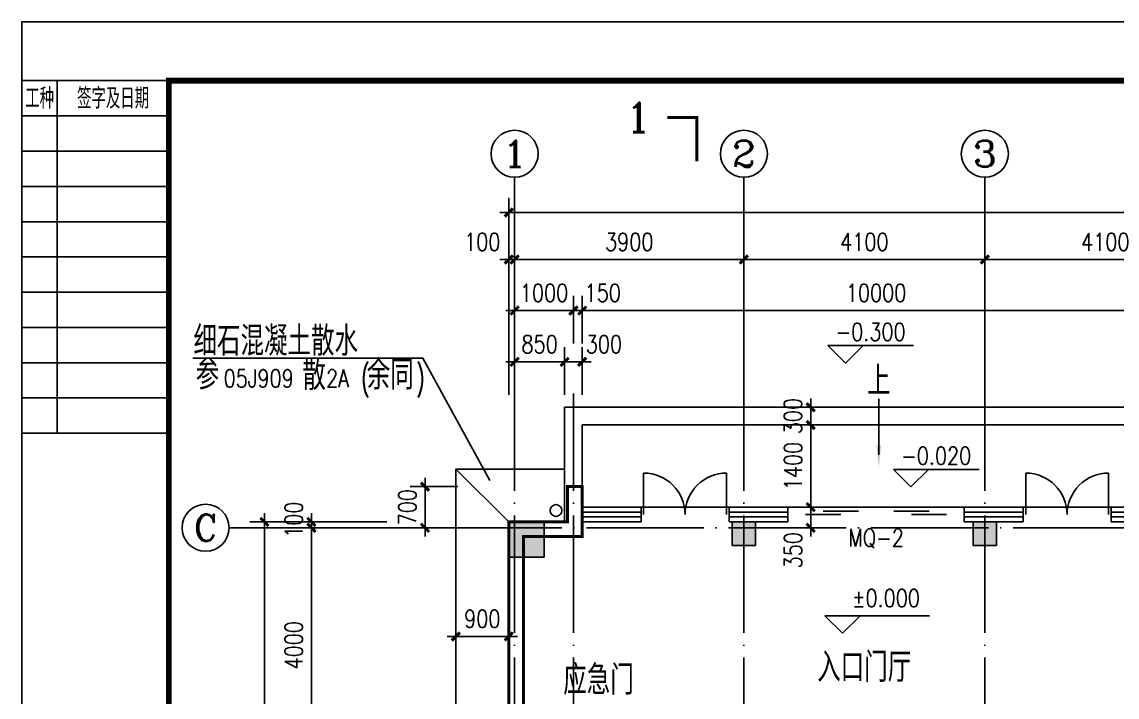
# Model space of a CAD drawing. Extents: x 535358 to 858566, y -185481 to -98609.
# Drawn here: x 711784 to 730418, y -131748 to -120258 of the extents above; entities that cross this region are included whole.
import ezdxf
from ezdxf.enums import TextEntityAlignment as Align

# ---------------------------------------------------------------- set-up
doc = ezdxf.new("R2010")
doc.units = 0
doc.header["$LTSCALE"] = 1000
doc.header["$MEASUREMENT"] = 0
doc.linetypes.add('DOTE', pattern=[2.42, 2, -0.2, 0.02, -0.2])
doc.layers.get('0').update_dxf_attribs({"linetype": 'CONTINUOUS'})
doc.layers.get('DEFPOINTS').update_dxf_attribs({"linetype": 'CONTINUOUS'})
for name, color, linetype in [('APRO', 2, 'CONTINUOUS'), ('AXIS', 3, 'CONTINUOUS'), ('AXIS_TEXT', 3, 'CONTINUOUS'), ('COLUMN', 7, 'CONTINUOUS'), ('DOTE', 1, 'DOTE'), ('LEVL', 3, 'CONTINUOUS'), ('PUB_DIM', 3, 'CONTINUOUS'), ('PUB_SYMB', 3, 'CONTINUOUS'), ('PUB_SYMB_TEXT', 7, 'CONTINUOUS'), ('PUB_TEXT', 7, 'CONTINUOUS'), ('PUB_TITLE', 4, 'CONTINUOUS'), ('PUB_WALL', 255, 'CONTINUOUS'), ('ROOF', 4, 'CONTINUOUS'), ('SOLID_HATCH', 251, 'CONTINUOUS'), ('STAIR', 2, 'CONTINUOUS'), ('WALL', 151, 'CONTINUOUS'), ('WINDOW', 2, 'CONTINUOUS'), ('WINDOW_GROUND', 2, 'CONTINUOUS'), ('WINDOW_TEXT', 7, 'CONTINUOUS')]:
    doc.layers.add(name, color=color, linetype=linetype)
doc.styles.add('_HZTXT', font='txt.shx', dxfattribs={"width": 0.8, "bigfont": 'HZTXT.shx'})
doc.styles.add('_SIMPLEX', font='SIMPLEX.shx', dxfattribs={"width": 0.8})
doc.styles.add('_txt', font='txt.shx', dxfattribs={"width": 0.6})
doc.styles.add('COMP', font='COMPLEX.shx', dxfattribs={"bigfont": 'hztxt'})
doc.styles.add('COMPLEX', font='COMPLEX.shx')
doc.styles.add('dim_font', font='SIMPLEX.shx', dxfattribs={"width": 0.8})
doc.styles.add('SIMPLEX', font='SIMPLEX.SHX')
doc.dimstyles.new('DIMN', dxfattribs={"dimtxt": 300, "dimasz": 100, "dimexe": 250, "dimexo": 300, "dimgap": 0, "dimtad": 0, "dimdec": 0, "dimzin": 0, "dimdsep": 46, "dimtxsty": 'dim_font', "dimblk": 'ARCHTICK', "dimcen": 0.09, "dimdle": 150, "dimclrt": 7, "dimazin": 0, "dimtfac": 1, "dimtdec": 0, "dimtix": 1, "dimtmove": 2, "dimatfit": 3, "dimldrblk": 'ARCHTICK', "dimfxl": 1, "dimtvp": 1, "dimtolj": 1, "dimtzin": 0, "dimarcsym": 0})

# ---------------------------------------------------------------- blocks, each defined once
blk = doc.blocks.new('_wblk')
for p, q in [((-0.5, 0.5), (0.5, 0.5)), ((0.5, 0.167), (-0.5, 0.167)), ((0.5, -0.167), (-0.5, -0.167)), ((-0.5, -0.5), (0.5, -0.5))]:
    blk.add_line(p, q)
at = {"layer": 'WINDOW_TEXT', "style": 'SIMPLEX', "flags": 9}
blk.add_attdef('A', text='', height=1, dxfattribs=at).set_placement((0, 1.5), align=Align.MIDDLE)
blk = doc.blocks.new('_dblk1')
for p, q in [((-0.47, 0), (-0.47, -0.47)), ((0.47, 0), (0.47, -0.47))]:
    blk.add_line(p, q)
for centre, start, end in [((-0.47, 0), 270, 0), ((0.47, 0), 180, 270)]:
    blk.add_arc(centre, 0.47, start, end)
at = {"layer": 'WINDOW_TEXT', "style": 'SIMPLEX', "flags": 9}
blk.add_attdef('A', text='', height=1, dxfattribs=at).set_placement((0, 1.5), align=Align.MIDDLE)
blk = doc.blocks.new('UC1E3PXU')
for p, q in [((-0.375, 0.1111), (-0.125, 0.1111)), ((0.125, 0.1111), (0.375, 0.1111)), ((-0.25, -0.1111), (-0.5, -0.1111)), ((0.5, -0.1111), (0.25, -0.1111))]:
    blk.add_line(p, q)
blk = doc.blocks.new('_FZH')
for p, q in [((-0.5, 0.5), (-0.5, -0.5)), ((0.5, 0.5), (-0.5, 0.5)), ((0.5, -0.5), (0.5, 0.5)), ((-0.5, -0.5), (0.5, -0.5))]:
    blk.add_line(p, q)
at = {"layer": 'SOLID_HATCH'}
blk.add_solid([(0.5, 0.5), (0.5, -0.5), (-0.5, 0.5), (-0.5, -0.5)], dxfattribs=at)
blk = doc.blocks.new('_archtick')
at = {"const_width": 0.5}
blk.add_lwpolyline([(-0.7, -0.7), (0.7, 0.7)], dxfattribs=at)
blk = doc.blocks.new('*D254')
at = {"layer": 'DEFPOINTS', "color": 0, "transparency": 16777216}
for p in [(720068, -130716), (719168, -131578), (720068, -131578)]:
    blk.add_point(p, dxfattribs=at)
at = {"layer": 'PUB_DIM', "color": 0, "lineweight": -2, "transparency": 16777216}
for p, q in [((719168, -131278), (719168, -130466)), ((720068, -131278), (720068, -130466)), ((719018, -130716), (720218, -130716))]:
    blk.add_line(p, q, dxfattribs=at)
at = {"layer": 'PUB_DIM', "color": 0, "lineweight": -2, "transparency": 16777216, "xscale": 100, "yscale": 100, "zscale": 100, "rotation": 180}
blk.add_blockref('_archtick', (719168, -130716), dxfattribs=at)
at = {"layer": 'PUB_DIM', "color": 0, "lineweight": -2, "transparency": 16777216, "xscale": 100, "yscale": 100, "zscale": 100}
blk.add_blockref('_archtick', (720068, -130716), dxfattribs=at)
at = {"layer": 'PUB_DIM', "color": 7, "transparency": 16777216, "insert": (719618, -130416), "char_height": 300, "attachment_point": 5, "style": 'dim_font'}
blk.add_mtext('\\A1;900', dxfattribs=at)
blk = doc.blocks.new('*D255')
at = {"layer": 'AXIS', "color": 0, "lineweight": -2, "transparency": 16777216}
for p, q in [((716710, -128617), (716710, -129017)), ((717993, -128767), (716460, -128767)), ((719010, -128867), (716460, -128867))]:
    blk.add_line(p, q, dxfattribs=at)
at = {"layer": 'DEFPOINTS', "color": 0, "transparency": 16777216}
for p in [(716710, -128867), (718293, -128767), (719310, -128867)]:
    blk.add_point(p, dxfattribs=at)
at = {"layer": 'AXIS', "color": 0, "lineweight": -2, "transparency": 16777216, "xscale": 100, "yscale": 100, "zscale": 100}
for p, rotation in [((716710, -128767), 90), ((716710, -128867), 270)]:
    blk.add_blockref('_archtick', p, dxfattribs=dict(at, rotation=rotation))
at = {"layer": 'AXIS', "color": 7, "transparency": 16777216, "insert": (716410, -128730), "char_height": 300, "attachment_point": 5, "rotation": 90, "style": 'dim_font'}
blk.add_mtext('\\A1;100', dxfattribs=at)
blk = doc.blocks.new('*D256')
at = {"layer": 'AXIS', "color": 0, "lineweight": -2, "transparency": 16777216}
for p, q in [((716710, -128717), (716710, -133017)), ((719010, -128867), (716460, -128867)), ((719010, -132867), (716460, -132867))]:
    blk.add_line(p, q, dxfattribs=at)
at = {"layer": 'DEFPOINTS', "color": 0, "transparency": 16777216}
for p in [(719310, -128867), (716710, -132867), (719310, -132867)]:
    blk.add_point(p, dxfattribs=at)
at = {"layer": 'AXIS', "color": 0, "lineweight": -2, "transparency": 16777216, "xscale": 100, "yscale": 100, "zscale": 100}
for p, rotation in [((716710, -128867), 90), ((716710, -132867), 270)]:
    blk.add_blockref('_archtick', p, dxfattribs=dict(at, rotation=rotation))
at = {"layer": 'AXIS', "color": 7, "transparency": 16777216, "insert": (716410, -130867), "char_height": 300, "attachment_point": 5, "rotation": 90, "style": 'dim_font'}
blk.add_mtext('\\A1;4000', dxfattribs=at)
blk = doc.blocks.new('*D259')
at = {"layer": 'AXIS', "color": 0, "lineweight": -2, "transparency": 16777216}
for p, q in [((715910, -128617), (715910, -137117)), ((717993, -128767), (715660, -128767)), ((717993, -136967), (715660, -136967))]:
    blk.add_line(p, q, dxfattribs=at)
at = {"layer": 'DEFPOINTS', "color": 0, "transparency": 16777216}
for p in [(718293, -128767), (715910, -136967), (718293, -136967)]:
    blk.add_point(p, dxfattribs=at)
at = {"layer": 'AXIS', "color": 0, "lineweight": -2, "transparency": 16777216, "xscale": 100, "yscale": 100, "zscale": 100}
for p, rotation in [((715910, -128767), 90), ((715910, -136967), 270)]:
    blk.add_blockref('_archtick', p, dxfattribs=dict(at, rotation=rotation))
at = {"layer": 'AXIS', "color": 7, "transparency": 16777216, "insert": (715610, -132867), "char_height": 300, "attachment_point": 5, "rotation": 90, "style": 'dim_font'}
blk.add_mtext('\\A1;8200', dxfattribs=at)
blk = doc.blocks.new('_axiso')
blk.add_circle((0, 0), 0.5)
at = {"layer": 'AXIS_TEXT', "style": 'COMPLEX', "width": 1.041667}
blk.add_attdef('A', text='', height=0.56, dxfattribs=at).set_placement((-0.25, -0.28), (0.25, -0.28), align=Align.FIT)
blk = doc.blocks.new('*D170')
at = {"layer": 'AXIS', "color": 0, "lineweight": -2, "transparency": 16777216}
for p, q in [((728168, -126602), (728168, -124052)), ((732268, -126602), (732268, -124052)), ((732418, -124302), (728018, -124302))]:
    blk.add_line(p, q, dxfattribs=at)
at = {"layer": 'DEFPOINTS', "color": 0, "transparency": 16777216}
for p in [(728168, -124302), (728168, -126902), (732268, -126902)]:
    blk.add_point(p, dxfattribs=at)
at = {"layer": 'AXIS', "color": 0, "lineweight": -2, "transparency": 16777216, "xscale": 100, "yscale": 100, "zscale": 100, "rotation": 180}
blk.add_blockref('_archtick', (728168, -124302), dxfattribs=at)
at = {"layer": 'AXIS', "color": 0, "lineweight": -2, "transparency": 16777216, "xscale": 100, "yscale": 100, "zscale": 100}
blk.add_blockref('_archtick', (732268, -124302), dxfattribs=at)
at = {"layer": 'AXIS', "color": 7, "transparency": 16777216, "insert": (730218, -124002), "char_height": 300, "attachment_point": 5, "style": 'dim_font'}
blk.add_mtext('\\A1;4100', dxfattribs=at)
blk = doc.blocks.new('*D171')
at = {"layer": 'AXIS', "color": 0, "lineweight": -2, "transparency": 16777216}
for p, q in [((724068, -126602), (724068, -124052)), ((728168, -126602), (728168, -124052)), ((728318, -124302), (723918, -124302))]:
    blk.add_line(p, q, dxfattribs=at)
at = {"layer": 'DEFPOINTS', "color": 0, "transparency": 16777216}
for p in [(724068, -124302), (724068, -126902), (728168, -126902)]:
    blk.add_point(p, dxfattribs=at)
at = {"layer": 'AXIS', "color": 0, "lineweight": -2, "transparency": 16777216, "xscale": 100, "yscale": 100, "zscale": 100, "rotation": 180}
blk.add_blockref('_archtick', (724068, -124302), dxfattribs=at)
at = {"layer": 'AXIS', "color": 0, "lineweight": -2, "transparency": 16777216, "xscale": 100, "yscale": 100, "zscale": 100}
blk.add_blockref('_archtick', (728168, -124302), dxfattribs=at)
at = {"layer": 'AXIS', "color": 7, "transparency": 16777216, "insert": (726118, -124002), "char_height": 300, "attachment_point": 5, "style": 'dim_font'}
blk.add_mtext('\\A1;4100', dxfattribs=at)
blk = doc.blocks.new('*D172')
at = {"layer": 'AXIS', "color": 0, "lineweight": -2, "transparency": 16777216}
for p, q in [((720168, -126602), (720168, -124052)), ((724068, -126602), (724068, -124052)), ((724218, -124302), (720018, -124302))]:
    blk.add_line(p, q, dxfattribs=at)
at = {"layer": 'DEFPOINTS', "color": 0, "transparency": 16777216}
for p in [(720168, -124302), (720168, -126902), (724068, -126902)]:
    blk.add_point(p, dxfattribs=at)
at = {"layer": 'AXIS', "color": 0, "lineweight": -2, "transparency": 16777216, "xscale": 100, "yscale": 100, "zscale": 100, "rotation": 180}
blk.add_blockref('_archtick', (720168, -124302), dxfattribs=at)
at = {"layer": 'AXIS', "color": 0, "lineweight": -2, "transparency": 16777216, "xscale": 100, "yscale": 100, "zscale": 100}
blk.add_blockref('_archtick', (724068, -124302), dxfattribs=at)
at = {"layer": 'AXIS', "color": 7, "transparency": 16777216, "insert": (722118, -124002), "char_height": 300, "attachment_point": 5, "style": 'dim_font'}
blk.add_mtext('\\A1;3900', dxfattribs=at)
blk = doc.blocks.new('*D173')
at = {"layer": 'AXIS', "color": 0, "lineweight": -2, "transparency": 16777216}
for p, q in [((720068, -126602), (720068, -123252)), ((747368, -126602), (747368, -123252)), ((747518, -123502), (719918, -123502))]:
    blk.add_line(p, q, dxfattribs=at)
at = {"layer": 'DEFPOINTS', "color": 0, "transparency": 16777216}
for p in [(720068, -123502), (720068, -126902), (747368, -126902)]:
    blk.add_point(p, dxfattribs=at)
at = {"layer": 'AXIS', "color": 0, "lineweight": -2, "transparency": 16777216, "xscale": 100, "yscale": 100, "zscale": 100, "rotation": 180}
blk.add_blockref('_archtick', (720068, -123502), dxfattribs=at)
at = {"layer": 'AXIS', "color": 0, "lineweight": -2, "transparency": 16777216, "xscale": 100, "yscale": 100, "zscale": 100}
blk.add_blockref('_archtick', (747368, -123502), dxfattribs=at)
at = {"layer": 'AXIS', "color": 7, "transparency": 16777216, "insert": (733718, -123202), "char_height": 300, "attachment_point": 5, "style": 'dim_font'}
blk.add_mtext('\\A1;27300', dxfattribs=at)
blk = doc.blocks.new('_section')
at = {"const_width": 0.1}
blk.add_lwpolyline([(1, 0), (0, 0), (0, 1.5)], dxfattribs=at)
at = {"layer": 'PUB_SYMB_TEXT', "style": 'COMP'}
blk.add_attdef('A', text='', height=1, dxfattribs=at).set_placement((2, 0), align=Align.MIDDLE)
blk = doc.blocks.new('_ARROW')
blk.add_solid([(0, 0), (-1, 0.1), (-1, -0.1)])
blk = doc.blocks.new('*D221')
at = {"layer": 'DEFPOINTS', "color": 0, "transparency": 16777216}
for p in [(720168, -124302), (720068, -125164), (720168, -125164)]:
    blk.add_point(p, dxfattribs=at)
at = {"layer": 'PUB_DIM', "color": 0, "lineweight": -2, "transparency": 16777216}
for p, q in [((720068, -124864), (720068, -124052)), ((720168, -124864), (720168, -124052)), ((719918, -124302), (720318, -124302))]:
    blk.add_line(p, q, dxfattribs=at)
at = {"layer": 'PUB_DIM', "color": 0, "lineweight": -2, "transparency": 16777216, "xscale": 100, "yscale": 100, "zscale": 100, "rotation": 180}
blk.add_blockref('_archtick', (720068, -124302), dxfattribs=at)
at = {"layer": 'PUB_DIM', "color": 0, "lineweight": -2, "transparency": 16777216, "xscale": 100, "yscale": 100, "zscale": 100}
blk.add_blockref('_archtick', (720168, -124302), dxfattribs=at)
at = {"layer": 'PUB_DIM', "color": 7, "transparency": 16777216, "insert": (719617, -124002), "char_height": 300, "attachment_point": 5, "style": 'dim_font'}
blk.add_mtext('\\A1;100', dxfattribs=at)
blk = doc.blocks.new('*D222')
at = {"layer": 'DEFPOINTS', "color": 0, "transparency": 16777216}
for p in [(726066, -127117), (725205, -128517), (726066, -128517)]:
    blk.add_point(p, dxfattribs=at)
at = {"layer": 'PUB_DIM', "color": 0, "lineweight": -2, "transparency": 16777216}
for p, q in [((725205, -126967), (725205, -128667)), ((725766, -127117), (724955, -127117)), ((725766, -128517), (724955, -128517))]:
    blk.add_line(p, q, dxfattribs=at)
at = {"layer": 'PUB_DIM', "color": 0, "lineweight": -2, "transparency": 16777216, "xscale": 100, "yscale": 100, "zscale": 100}
for p, rotation in [((725205, -127117), 90), ((725205, -128517), 270)]:
    blk.add_blockref('_archtick', p, dxfattribs=dict(at, rotation=rotation))
at = {"layer": 'PUB_DIM', "color": 7, "transparency": 16777216, "insert": (724905, -127817), "char_height": 300, "attachment_point": 5, "rotation": 90, "style": 'dim_font'}
blk.add_mtext('\\A1;1400', dxfattribs=at)
blk = doc.blocks.new('*D223')
at = {"layer": 'DEFPOINTS', "color": 0, "transparency": 16777216}
for p in [(726066, -126817), (725205, -127117), (726066, -127117)]:
    blk.add_point(p, dxfattribs=at)
at = {"layer": 'PUB_DIM', "color": 0, "lineweight": -2, "transparency": 16777216}
for p, q in [((725205, -126667), (725205, -127267)), ((725766, -126817), (724955, -126817)), ((725766, -127117), (724955, -127117))]:
    blk.add_line(p, q, dxfattribs=at)
at = {"layer": 'PUB_DIM', "color": 0, "lineweight": -2, "transparency": 16777216, "xscale": 100, "yscale": 100, "zscale": 100}
for p, rotation in [((725205, -126817), 90), ((725205, -127117), 270)]:
    blk.add_blockref('_archtick', p, dxfattribs=dict(at, rotation=rotation))
at = {"layer": 'PUB_DIM', "color": 7, "transparency": 16777216, "insert": (724903, -126967), "char_height": 300, "attachment_point": 5, "rotation": 90, "style": 'dim_font'}
blk.add_mtext('\\A1;300', dxfattribs=at)
blk = doc.blocks.new('*D225')
at = {"layer": 'DEFPOINTS', "color": 0, "transparency": 16777216}
for p in [(721168, -125170), (720168, -126032), (721168, -126032)]:
    blk.add_point(p, dxfattribs=at)
at = {"layer": 'PUB_DIM', "color": 0, "lineweight": -2, "transparency": 16777216}
for p, q in [((720168, -125732), (720168, -124920)), ((721168, -125732), (721168, -124920)), ((720018, -125170), (721318, -125170))]:
    blk.add_line(p, q, dxfattribs=at)
at = {"layer": 'PUB_DIM', "color": 0, "lineweight": -2, "transparency": 16777216, "xscale": 100, "yscale": 100, "zscale": 100, "rotation": 180}
blk.add_blockref('_archtick', (720168, -125170), dxfattribs=at)
at = {"layer": 'PUB_DIM', "color": 0, "lineweight": -2, "transparency": 16777216, "xscale": 100, "yscale": 100, "zscale": 100}
blk.add_blockref('_archtick', (721168, -125170), dxfattribs=at)
at = {"layer": 'PUB_DIM', "color": 7, "transparency": 16777216, "insert": (720668, -124870), "char_height": 300, "attachment_point": 5, "style": 'dim_font'}
blk.add_mtext('\\A1;1000', dxfattribs=at)
blk = doc.blocks.new('*D237')
at = {"layer": 'DEFPOINTS', "color": 0, "transparency": 16777216}
for p in [(726066, -128517), (725205, -128867), (726066, -128867)]:
    blk.add_point(p, dxfattribs=at)
at = {"layer": 'PUB_DIM', "color": 0, "lineweight": -2, "transparency": 16777216}
for p, q in [((725205, -128367), (725205, -129017)), ((725766, -128517), (724955, -128517)), ((725766, -128867), (724955, -128867))]:
    blk.add_line(p, q, dxfattribs=at)
at = {"layer": 'PUB_DIM', "color": 0, "lineweight": -2, "transparency": 16777216, "xscale": 100, "yscale": 100, "zscale": 100}
for p, rotation in [((725205, -128517), 90), ((725205, -128867), 270)]:
    blk.add_blockref('_archtick', p, dxfattribs=dict(at, rotation=rotation))
at = {"layer": 'PUB_DIM', "color": 7, "transparency": 16777216, "insert": (724905, -129250), "char_height": 300, "attachment_point": 5, "rotation": 90, "style": 'dim_font'}
blk.add_mtext('\\A1;350', dxfattribs=at)
blk = doc.blocks.new('*D239')
at = {"layer": 'DEFPOINTS', "color": 0, "transparency": 16777216}
for p in [(718643, -128167), (719504, -128167), (719518, -128867)]:
    blk.add_point(p, dxfattribs=at)
at = {"layer": 'PUB_DIM', "color": 0, "lineweight": -2, "transparency": 16777216}
for p, q in [((719204, -128167), (718393, -128167)), ((718643, -129017), (718643, -128017)), ((719218, -128867), (718393, -128867))]:
    blk.add_line(p, q, dxfattribs=at)
at = {"layer": 'PUB_DIM', "color": 0, "lineweight": -2, "transparency": 16777216, "xscale": 100, "yscale": 100, "zscale": 100}
for p, rotation in [((718643, -128167), 90), ((718643, -128867), 270)]:
    blk.add_blockref('_archtick', p, dxfattribs=dict(at, rotation=rotation))
at = {"layer": 'PUB_DIM', "color": 7, "transparency": 16777216, "insert": (718343, -128517), "char_height": 300, "attachment_point": 5, "rotation": 90, "style": 'dim_font'}
blk.add_mtext('\\A1;700', dxfattribs=at)
blk = doc.blocks.new('*D1118')
at = {"layer": 'DEFPOINTS', "color": 0, "transparency": 16777216}
for p in [(721318, -125170), (721168, -126032), (721318, -126032)]:
    blk.add_point(p, dxfattribs=at)
at = {"layer": 'PUB_DIM', "color": 0, "lineweight": -2, "transparency": 16777216}
for p, q in [((721168, -125732), (721168, -124920)), ((721318, -125732), (721318, -124920)), ((721018, -125170), (721468, -125170))]:
    blk.add_line(p, q, dxfattribs=at)
at = {"layer": 'PUB_DIM', "color": 0, "lineweight": -2, "transparency": 16777216, "xscale": 100, "yscale": 100, "zscale": 100, "rotation": 180}
blk.add_blockref('_archtick', (721168, -125170), dxfattribs=at)
at = {"layer": 'PUB_DIM', "color": 0, "lineweight": -2, "transparency": 16777216, "xscale": 100, "yscale": 100, "zscale": 100}
blk.add_blockref('_archtick', (721318, -125170), dxfattribs=at)
at = {"layer": 'PUB_DIM', "color": 7, "transparency": 16777216, "insert": (721668, -124870), "char_height": 300, "attachment_point": 5, "style": 'dim_font'}
blk.add_mtext('\\A1;150', dxfattribs=at)
blk = doc.blocks.new('*D1122')
at = {"layer": 'DEFPOINTS', "color": 0, "transparency": 16777216}
for p in [(721018, -126043), (720168, -126905), (721018, -126905)]:
    blk.add_point(p, dxfattribs=at)
at = {"layer": 'PUB_DIM', "color": 0, "lineweight": -2, "transparency": 16777216}
for p, q in [((720168, -126605), (720168, -125793)), ((721018, -126605), (721018, -125793)), ((720018, -126043), (721168, -126043))]:
    blk.add_line(p, q, dxfattribs=at)
at = {"layer": 'PUB_DIM', "color": 0, "lineweight": -2, "transparency": 16777216, "xscale": 100, "yscale": 100, "zscale": 100, "rotation": 180}
blk.add_blockref('_archtick', (720168, -126043), dxfattribs=at)
at = {"layer": 'PUB_DIM', "color": 0, "lineweight": -2, "transparency": 16777216, "xscale": 100, "yscale": 100, "zscale": 100}
blk.add_blockref('_archtick', (721018, -126043), dxfattribs=at)
at = {"layer": 'PUB_DIM', "color": 7, "transparency": 16777216, "insert": (720593, -125743), "char_height": 300, "attachment_point": 5, "style": 'dim_font'}
blk.add_mtext('\\A1;850', dxfattribs=at)
blk = doc.blocks.new('*D1123')
at = {"layer": 'DEFPOINTS', "color": 0, "transparency": 16777216}
for p in [(721318, -126043), (721018, -126905), (721318, -126905)]:
    blk.add_point(p, dxfattribs=at)
at = {"layer": 'PUB_DIM', "color": 0, "lineweight": -2, "transparency": 16777216}
for p, q in [((721018, -126605), (721018, -125793)), ((721318, -126605), (721318, -125793)), ((720868, -126043), (721468, -126043))]:
    blk.add_line(p, q, dxfattribs=at)
at = {"layer": 'PUB_DIM', "color": 0, "lineweight": -2, "transparency": 16777216, "xscale": 100, "yscale": 100, "zscale": 100, "rotation": 180}
blk.add_blockref('_archtick', (721018, -126043), dxfattribs=at)
at = {"layer": 'PUB_DIM', "color": 0, "lineweight": -2, "transparency": 16777216, "xscale": 100, "yscale": 100, "zscale": 100}
blk.add_blockref('_archtick', (721318, -126043), dxfattribs=at)
at = {"layer": 'PUB_DIM', "color": 7, "transparency": 16777216, "insert": (721687, -125743), "char_height": 300, "attachment_point": 5, "style": 'dim_font'}
blk.add_mtext('\\A1;300', dxfattribs=at)
blk = doc.blocks.new('*D1124')
at = {"layer": 'DEFPOINTS', "color": 0, "transparency": 16777216}
for p in [(731318, -125170), (721318, -126032), (731318, -126459)]:
    blk.add_point(p, dxfattribs=at)
at = {"layer": 'PUB_DIM', "color": 0, "lineweight": -2, "transparency": 16777216}
for p, q in [((721318, -125732), (721318, -124920)), ((731318, -126159), (731318, -124920)), ((721168, -125170), (731468, -125170))]:
    blk.add_line(p, q, dxfattribs=at)
at = {"layer": 'PUB_DIM', "color": 0, "lineweight": -2, "transparency": 16777216, "xscale": 100, "yscale": 100, "zscale": 100, "rotation": 180}
blk.add_blockref('_archtick', (721318, -125170), dxfattribs=at)
at = {"layer": 'PUB_DIM', "color": 0, "lineweight": -2, "transparency": 16777216, "xscale": 100, "yscale": 100, "zscale": 100}
blk.add_blockref('_archtick', (731318, -125170), dxfattribs=at)
at = {"layer": 'PUB_DIM', "color": 7, "transparency": 16777216, "insert": (726318, -124870), "char_height": 300, "attachment_point": 5, "style": 'dim_font'}
blk.add_mtext('\\A1;10000', dxfattribs=at)

msp = doc.modelspace()

# ---------------------------------------------------------------- linework, layer by layer
for p, q in [((712384.3, -121258.4), (712384.3, -127258.4)), ((714284.3, -121858.4), (711784.3, -121858.4)), ((714284.3, -122458.4), (711784.3, -122458.4)), ((714284.3, -123058.4), (711784.3, -123058.4)), ((714284.3, -123658.4), (711784.3, -123658.4)), ((714284.3, -124258.4), (711784.3, -124258.4)), ((714284.3, -124858.4), (711784.3, -124858.4)), ((714284.3, -125458.4), (711784.3, -125458.4)), ((714284.3, -126058.4), (711784.3, -126058.4)), ((714284.3, -126658.4), (711784.3, -126658.4))]:
    msp.add_line(p, q)
msp.add_lwpolyline([(711784.3, -121258.4), (711784.3, -127258.4), (714284.3, -127258.4), (714284.3, -121258.4)], close=True)
at = {"layer": 'APRO'}
for points in [[(719168.2, -137866.8), (719168.2, -137866.8), (719168.2, -128766.8), (719168.2, -127866.8), (721018.2, -127866.8)], [(719168.2, -127866.8), (720068.2, -128766.8)], [(719168.2, -127866.8), (719168.2, -127866.8), (719168.2, -136966.8), (719168.2, -137866.8), (721068.2, -137866.8)]]:
    msp.add_lwpolyline(points, dxfattribs=at)
at = {"layer": 'AXIS'}
for p, q in [((720168.2, -122902.1), (720168.2, -126902.1)), ((724068.2, -122902.1), (724068.2, -126902.1)), ((728168.2, -122902.1), (728168.2, -126902.1)), ((715309.8, -128866.8), (719309.8, -128866.8))]:
    msp.add_line(p, q, dxfattribs=at)
at = {"layer": 'DOTE'}
for p, q in [((720168.2, -137916.8), (720168.2, -126583.5)), ((721168.2, -137916.8), (721168.2, -126583.5)), ((724068.2, -137916.8), (724068.2, -126583.5)), ((728168.2, -137916.8), (728168.2, -126583.5)), ((718968.2, -128866.8), (748568.2, -128866.8))]:
    msp.add_line(p, q, dxfattribs=at)
at = {"layer": 'LEVL'}
for p, q in [((725795.7, -126063.7), (725495.7, -125763.7)), ((725495.7, -125763.7), (726095.7, -125763.7)), ((726095.7, -125763.7), (725795.7, -126063.7)), ((725795.7, -125763.7), (726956.4, -125763.7)), ((726911.6, -128172.7), (726611.6, -127872.7)), ((726611.6, -127872.7), (727211.6, -127872.7)), ((727211.6, -127872.7), (726911.6, -128172.7)), ((726911.6, -127872.7), (728072.4, -127872.7)), ((725747.8, -130662.9), (725447.8, -130362.9)), ((725447.8, -130362.9), (726047.8, -130362.9)), ((726047.8, -130362.9), (725747.8, -130662.9)), ((725747.8, -130362.9), (727227.8, -130362.9))]:
    msp.add_line(p, q, dxfattribs=at)
at = {"layer": 'PUB_SYMB'}
for points in [[(719745.3, -128061.7), (718606.8, -125983.2), (714690.8, -125983.2)], [(726363.6, -127626.7), (726363.6, -126669.9)]]:
    msp.add_lwpolyline(points, dxfattribs=at)
at = {"layer": 'PUB_TITLE'}
msp.add_lwpolyline([(711784.3, -162258.4), (711784.3, -120258.4), (771184.3, -120258.4), (771184.3, -162258.4)], close=True, dxfattribs=at)
at = {"layer": 'PUB_TITLE', "const_width": 100}
msp.add_lwpolyline([(714284.3, -161258.4), (770184.3, -161258.4), (770184.3, -121258.4), (714284.3, -121258.4)], close=True, dxfattribs=at)
at = {"layer": 'PUB_WALL', "const_width": 50}
msp.add_lwpolyline([(721068.2, -128516.8), (721068.2, -128166.8), (721318.2, -128166.8), (721318.2, -128516.8), (721318.2, -128766.8), (721318.2, -129016.8), (720318.2, -129016.8), (720318.2, -136716.8), (721318.2, -136716.8), (721318.2, -136966.8), (721318.2, -137216.8), (721318.2, -137566.8), (721068.2, -137566.8), (721068.2, -137216.8), (721068.2, -136966.8), (720068.2, -136966.8), (720068.2, -128766.8), (721068.2, -128766.8), (721068.2, -128516.8)], dxfattribs=at)
at = {"layer": 'ROOF'}
msp.add_circle((720871.1, -128572.8), 100, dxfattribs=at)
at = {"layer": 'STAIR'}
for points in [[(721018.2, -128766.8), (721018.2, -126816.8), (731618.2, -126816.8), (731618.2, -128766.8)], [(721318.2, -128166.8), (721318.2, -127116.8), (731318.2, -127116.8), (731318.2, -128166.8)]]:
    msp.add_lwpolyline(points, dxfattribs=at)
at = {"layer": 'WALL'}
for p, q in [((721068.2, -128516.8), (721068.2, -128166.8)), ((721068.2, -128166.8), (721318.2, -128166.8)), ((721318.2, -128516.8), (721318.2, -128166.8)), ((721068.2, -128766.8), (721068.2, -128516.8)), ((721318.2, -128516.8), (721318.2, -128766.8)), ((722318.2, -128516.8), (722318.2, -128766.8)), ((720068.2, -128766.8), (721068.2, -128766.8)), ((720068.2, -136966.8), (720068.2, -128766.8)), ((721318.2, -129016.8), (721318.2, -128766.8)), ((720318.2, -129016.8), (721318.2, -129016.8)), ((720318.2, -136716.8), (720318.2, -129016.8))]:
    msp.add_line(p, q, dxfattribs=at)
at = {"layer": 'WINDOW'}
for p, q in [((722318.2, -128516.8), (722318.2, -128766.8)), ((723818.2, -128516.8), (723818.2, -128766.8)), ((723818.2, -128516.8), (723818.2, -128766.8)), ((724818.2, -128516.8), (724818.2, -128766.8)), ((724818.2, -128516.8), (724818.2, -128766.8)), ((727818.2, -128516.8), (727818.2, -128766.8)), ((727818.2, -128516.8), (727818.2, -128766.8)), ((728818.2, -128516.8), (728818.2, -128766.8)), ((728818.2, -128516.8), (728818.2, -128766.8)), ((730318.2, -128516.8), (730318.2, -128766.8)), ((730318.2, -128516.8), (730318.2, -128766.8))]:
    msp.add_line(p, q, dxfattribs=at)
at = {"layer": 'WINDOW_GROUND'}
for points in [[(723818.2, -128516.8), (722318.2, -128516.8)], [(727818.2, -128516.8), (727818.2, -128516.8), (724818.2, -128516.8), (724818.2, -128516.8), (727818.2, -128516.8)], [(728818.2, -128516.8), (730318.2, -128516.8)]]:
    msp.add_lwpolyline(points, dxfattribs=at)

# ---------------------------------------------------------------- block references
at = {"layer": 'AXIS'}
ref = msp.add_blockref('_axiso', (720168.2, -122502.1), dxfattribs=dict(at, xscale=-800, yscale=800, zscale=800, rotation=180))
ref.add_attrib('A', '1', dxfattribs={"layer": 'AXIS_TEXT', "height": 448, "style": 'COMPLEX', "width": 2.083333}).set_placement((719968.2, -122726.1), (720368.2, -122726.1), align=Align.FIT)
ref = msp.add_blockref('_axiso', (724068.2, -122502.1), dxfattribs=dict(at, xscale=-800, yscale=800, zscale=800, rotation=180))
ref.add_attrib('A', '2', dxfattribs={"layer": 'AXIS_TEXT', "height": 448, "style": 'COMPLEX', "width": 1.339286}).set_placement((723868.2, -122726.1), (724268.2, -122726.1), align=Align.FIT)
ref = msp.add_blockref('_axiso', (728168.2, -122502.1), dxfattribs=dict(at, xscale=-800, yscale=800, zscale=800, rotation=180))
ref.add_attrib('A', '3', dxfattribs={"layer": 'AXIS_TEXT', "height": 448, "style": 'COMPLEX', "width": 1.339286}).set_placement((727968.2, -122726.1), (728368.2, -122726.1), align=Align.FIT)
ref = msp.add_blockref('_axiso', (714909.8, -128866.8), dxfattribs=dict(at, xscale=800, yscale=800, zscale=800))
ref.add_attrib('A', 'C', dxfattribs={"layer": 'AXIS_TEXT', "height": 448, "style": 'COMPLEX', "width": 1.25}).set_placement((714709.8, -129090.8), (715109.8, -129090.8), align=Align.FIT)
at = {"layer": 'COLUMN'}
for p, xscale, yscale, zscale in [((720368.2, -129066.8), 600, 600, 600), ((724068.2, -128966.8), 400, 400, 400), ((728168.2, -128966.8), 400, 400, 400)]:
    msp.add_blockref('_FZH', p, dxfattribs=dict(at, xscale=xscale, yscale=yscale, zscale=zscale))
at = {"layer": 'PUB_SYMB'}
ref = msp.add_blockref('_section', (723268.2, -121883.6), dxfattribs=dict(at, xscale=500, yscale=500, zscale=500, rotation=180))
ref.add_attrib('A', '1', dxfattribs={"layer": 'PUB_SYMB_TEXT', "height": 500, "style": 'COMP'}).set_placement((722268.2, -121883.6), align=Align.MIDDLE)
at = {"layer": 'PUB_SYMB', "xscale": -400, "yscale": 400, "zscale": 400, "rotation": 90}
msp.add_blockref('_ARROW', (726363.5, -127858.9), dxfattribs=at)
at = {"layer": 'WINDOW', "xscale": 1500, "yscale": 1500, "zscale": 2100, "rotation": 180}
for p in [(723068.2, -128641.8), (729568.2, -128641.8)]:
    msp.add_blockref('_dblk1', p, dxfattribs=at)
at = {"layer": 'WINDOW', "xscale": 1000, "yscale": 250, "zscale": 1500}
for p in [(721818.2, -128641.8), (724318.2, -128641.8), (728318.2, -128641.8), (730818.2, -128641.8)]:
    msp.add_blockref('_wblk', p, dxfattribs=at)
at = {"layer": 'WINDOW'}
ref = msp.add_blockref('UC1E3PXU', (726318.2, -128614), dxfattribs=dict(at, xscale=-2400, yscale=250.0000000000582, zscale=2400))
ref.add_attrib('A', 'MQ-2', dxfattribs={"layer": 'WINDOW_TEXT', "height": 300, "style": '_SIMPLEX', "width": 0.8, "flags": 8}).set_placement((726318.2, -129052), align=Align.MIDDLE)

# ---------------------------------------------------------------- texts
for s, height, style, width, p in [('工种', 350, '_HZTXT', 0.7, (711841.9, -121733.4)), ('签字及日期', 350, '_HZTXT', 0.7, (712723.3, -121733.4)), ('参', 500, '_HZTXT', 0.8, (714740.2, -126513.9)), ('余同', 500, '_HZTXT', 0.8, (717651.4, -126513.9)), ('(', 400, '_txt', 0.6, (717554.7, -126513.9)), (')', 400, '_txt', 0.6, (718490.1, -126513.9)), ('入口门厅', 500, '_HZTXT', 0.8, (725315.1, -131490.4)), ('应急门', 500, '_HZTXT', 0.8, (720994.7, -131705.7))]:
    msp.add_text(s, height=height, dxfattribs=dict(style=style, width=width)).set_placement(p)
at = {"layer": 'LEVL', "color": 7, "style": 'dim_font', "width": 0.8}
for s, p in [('05J909', (715216, -126474.7)), ('2A', (716960.2, -126474.5))]:
    msp.add_text(s, height=300, dxfattribs=at).set_placement(p)
at = {"layer": 'LEVL', "color": 7, "char_height": 300, "attachment_point": 5, "style": 'dim_font'}
for s, insert in [('-0.300', (726223.6, -125533.2)), ('-0.020', (727339.5, -127642.2)), ('%%p0.000', (726487.8, -130062.9))]:
    msp.add_mtext(s, dxfattribs=dict(at, insert=insert))
at = {"layer": 'PUB_TEXT', "color": 0, "style": '_HZTXT', "width": 0.8}
msp.add_text('细石混凝土散水', height=500, dxfattribs=at).set_placement((714703.4, -125938.8))
at = {"layer": 'PUB_TEXT', "style": '_HZTXT', "width": 0.8}
for s, p in [('散', (716558.1, -126524.8)), ('上', (726164.6, -126615.7, -295))]:
    msp.add_text(s, height=500, dxfattribs=at).set_placement(p)

# ---------------------------------------------------------------- dimensions: what is measured, and where the dimension line sits
at = {"layer": 'AXIS'}
for base, p1, p2, angle, picture, middle in [((720068.2, -123502.1), (747368.2, -126902.1), (720068.2, -126902.1), 180, '*D173', (733718.2, -123202.1)), ((720168.2, -124302.1), (724068.2, -126902.1), (720168.2, -126902.1), 180, '*D172', (722118.2, -124002.1)), ((724068.2, -124302.1), (728168.2, -126902.1), (724068.2, -126902.1), 180, '*D171', (726118.2, -124002.1)), ((728168.2, -124302.1), (732268.2, -126902.1), (728168.2, -126902.1), 180, '*D170', (730218.2, -124002.1)), ((715909.8, -136966.8), (718293.1, -128766.8), (718293.1, -136966.8), 270, '*D259', (715609.8, -132866.8)), ((716709.8, -132866.8), (719309.8, -128866.8), (719309.8, -132866.8), 270, '*D256', (716409.8, -130866.8))]:
    dim = msp.add_linear_dim(base=base, p1=p1, p2=p2, angle=angle, dimstyle='DIMN', dxfattribs=at)
    dim.commit()
    dim.dimension.update_dxf_attribs({"geometry": picture, "text_midpoint": middle})
dim = msp.add_linear_dim(base=(716709.8, -128866.8), p1=(718293.1, -128766.8), p2=(719309.8, -128866.8), angle=270, dimstyle='DIMN', dxfattribs=at)
dim.commit()
dim.dimension.update_dxf_attribs({"geometry": '*D255', "text_midpoint": (716409.8, -128729.6), "dimtype": 160})
at = {"layer": 'PUB_DIM'}
dim = msp.add_linear_dim(base=(720168.2, -124302.1), p1=(720068.2, -125163.7), p2=(720168.2, -125163.7), dimstyle='DIMN', dxfattribs=at)
dim.commit()
dim.dimension.update_dxf_attribs({"geometry": '*D221', "text_midpoint": (719616.6, -124002.1), "dimtype": 160})
at = {"layer": 'PUB_DIM', "color": 30}
for base, p1, p2, picture, middle in [((721168.2, -125170), (720168.2, -126031.5), (721168.2, -126031.5), '*D225', (720668.2, -124870)), ((731318.2, -125170), (721318.2, -126031.5), (731318.2, -126459), '*D1124', (726318.2, -124870)), ((721018.2, -126043.1), (720168.2, -126904.7), (721018.2, -126904.7), '*D1122', (720593.2, -125743.1)), ((720068.2, -130716.4), (719168.2, -131578), (720068.2, -131578), '*D254', (719618.2, -130416.4))]:
    dim = msp.add_linear_dim(base=base, p1=p1, p2=p2, dimstyle='DIMN', dxfattribs=at)
    dim.commit()
    dim.dimension.update_dxf_attribs({"geometry": picture, "text_midpoint": middle})
for base, p1, p2, picture, middle in [((721318.2, -125170), (721168.2, -126031.5), (721318.2, -126031.5), '*D1118', (721668, -124870)), ((721318.2, -126043.1), (721018.2, -126904.7), (721318.2, -126904.7), '*D1123', (721687.3, -125743.1))]:
    dim = msp.add_linear_dim(base=base, p1=p1, p2=p2, dimstyle='DIMN', dxfattribs=at)
    dim.commit()
    dim.dimension.update_dxf_attribs({"geometry": picture, "text_midpoint": middle, "dimtype": 160})
for base, p1, p2, picture, middle in [((725204.6, -127116.8), (726066.1, -126816.8), (726066.1, -127116.8), '*D223', (724902.9, -126966.8)), ((725204.6, -128866.8), (726066.1, -128516.8), (726066.1, -128866.8), '*D237', (724904.6, -129249.6))]:
    dim = msp.add_linear_dim(base=base, p1=p1, p2=p2, angle=270, dimstyle='DIMN', dxfattribs=at)
    dim.commit()
    dim.dimension.update_dxf_attribs({"geometry": picture, "text_midpoint": middle, "dimtype": 160})
for base, p1, p2, angle, picture, middle in [((725204.6, -128516.8), (726066.1, -127116.8), (726066.1, -128516.8), 270, '*D222', (724904.6, -127816.8)), ((718642.5, -128166.8), (719517.6, -128866.8), (719504.1, -128166.8), 90, '*D239', (718342.5, -128516.8))]:
    dim = msp.add_linear_dim(base=base, p1=p1, p2=p2, angle=angle, dimstyle='DIMN', dxfattribs=at)
    dim.commit()
    dim.dimension.update_dxf_attribs({"geometry": picture, "text_midpoint": middle})

doc.saveas('drawing.dxf')
